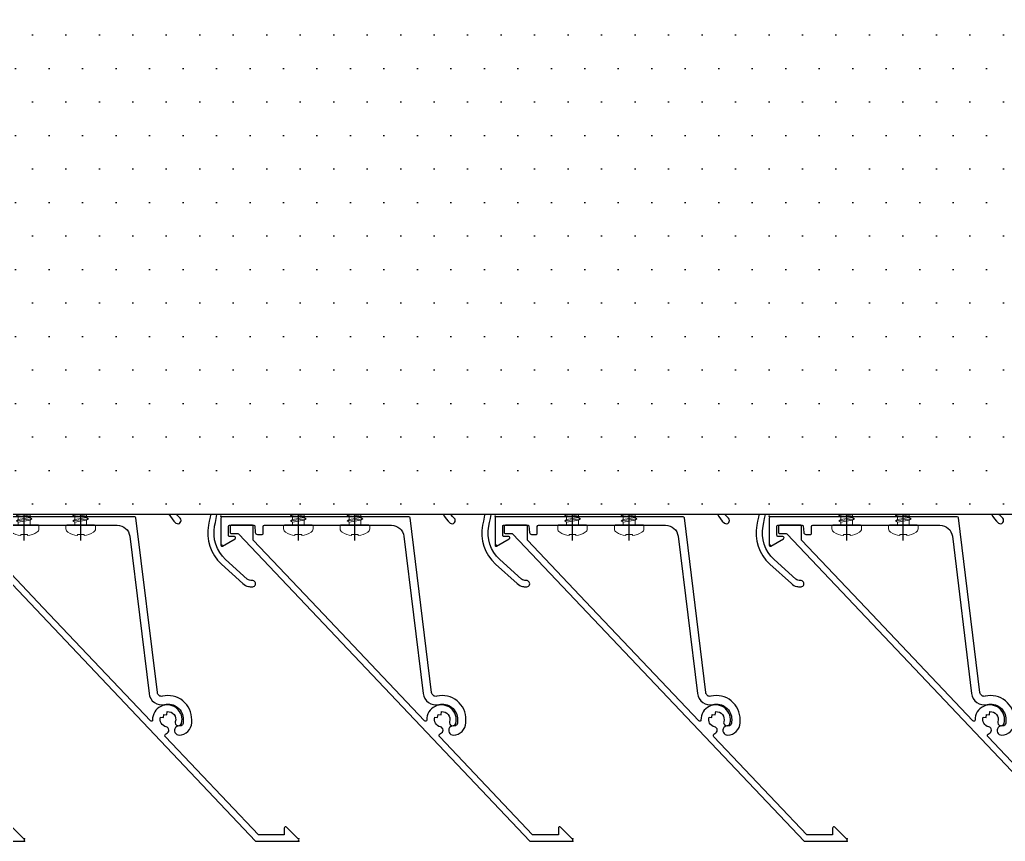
# Model space of a CAD drawing. Header units: millimetres. Extents: x 2519235 to 7246330, y 25937 to 201821.
# Drawn here: x 2752281.5 to 2752515.1, y 101893.1 to 102087.8 of the extents above; entities that cross this region are included whole.
import ezdxf

# ---------------------------------------------------------------- set-up
doc = ezdxf.new("R2010")
doc.units = ezdxf.units.MM
doc.set_wipeout_variables(frame=1)
doc.linetypes.add('CENTER', pattern=[50.800000000000004, 31.75, -6.35, 6.35, -6.35])
for name, color, linetype in [('010 - ASPG_ACCESSORIES_MAIN_COLOR_1', 7, 'Continuous'), ('010 - ASPG_EXTR_DEF_SUB', 7, 'Continuous'), ('010 - ASPG_EXTR_MAIN_COLOR_2', 7, 'Continuous'), ('010 - ASPG_FLASHING_HATCH_', 7, 'Continuous'), ('010 - ASPG_FLASHING_MAIN_COLOR_4', 7, 'Continuous'), ('010 - ASPG_FLASHING_WIPEOUT_', 7, 'Continuous'), ('010 - ASPG_FRAMING_MAIN_COLOR_2', 7, 'Continuous'), ('010 - ASPG_FRAMING_SUB_COLOR_2', 7, 'Continuous'), ('010 - ASPG_FRAMING_WIPEOUT_', 7, 'Continuous'), ('BOLT & SCREW', 7, 'Continuous'), ('Center Line', 7, 'CENTER')]:
    doc.layers.add(name, color=color, linetype=linetype)
doc.layers.add('12-GRID', color=7, linetype='CENTER', lineweight=13)
doc.layers.add('SCREW', color=7, linetype='Continuous', lineweight=5)

# ---------------------------------------------------------------- blocks, each defined once
blk = doc.blocks.new('PZG35-9D5')
at = {"layer": 'Center Line', "color": 7}
blk.add_line((1.4210854715202e-14, 3.733653355866409), (1.4210854715202e-14, -10.53404386090006), dxfattribs=at)
at = {"layer": 'SCREW', "color": 7}
for p, q in [((-1.399999999999963, 2.842170943040401e-14), (-1.399999999999963, -1.090192378864657)), ((1.399999999999991, 0), (1.399999999999991, -0.5901923788647139)), ((-1.850000000000009, -1.399999999999977), (1.850000000000037, -0.8999999999999773)), ((-1.850000000000009, -1.399999999999977), (-1.399999999999963, -1.090192378864685)), ((-1.850000000000009, -1.399999999999977), (-1.399999999999963, -1.709807621135297)), ((-1.850000000000009, -2.699999999999989), (1.850000000000037, -2.199999999999989)), ((-1.399999999999963, -1.090192378864685), (1.399999999999991, -0.5901923788646855)), ((-1.399999999999963, -1.709807621135297), (1.399999999999991, -1.209807621135297)), ((-1.399999999999963, -1.709807621135269), (-1.399999999999963, -2.390192378864697)), ((-1.399999999999963, -2.390192378864697), (1.399999999999991, -1.890192378864697)), ((1.850000000000037, -0.8999999999999773), (1.399999999999991, -0.5901923788646855)), ((1.850000000000037, -0.8999999999999773), (1.399999999999991, -1.209807621135297)), ((1.399999999999991, -1.209807621135269), (1.399999999999991, -1.890192378864725)), ((1.850000000000037, -2.199999999999989), (1.399999999999991, -1.890192378864697)), ((1.850000000000037, -2.199999999999989), (1.399999999999991, -2.509807621135309)), ((-1.850000000000009, -2.699999999999989), (-1.399999999999963, -2.390192378864697)), ((-1.850000000000009, -2.699999999999989), (-1.399999999999963, -3.009807621135309)), ((-1.850000000000009, -4), (-1.399999999999963, -3.690192378864708)), ((-1.850000000000009, -4), (-0.9911470940920566, -3.883938796498938)), ((-1.850000000000009, -4), (-1.399999999999963, -4.30980762113532)), ((-1.399999999999963, -3.009807621135309), (1.399999999999991, -2.509807621135309)), ((-1.399999999999963, -3.009807621135309), (-1.399999999999963, -3.690192378864708)), ((-1.399999999999963, -3.690192378864708), (-0.8446989986695002, -3.591031485769975)), ((-1.399999999999963, -4.30980762113532), (-1.184865735341859, -4.271390788160659)), ((-1.399999999999963, -4.309807621135349), (-1.399999999999963, -8.099999999999966)), ((0.5619885887190463, -3.339837273736322), (1.399999999999991, -3.190192378864708)), ((0.7141825614195483, -3.653488843051434), (1.850000000000037, -3.5)), ((0.7141825614195483, -3.932275020881832), (1.399999999999991, -3.80980762113532)), ((0.7141825614195483, -4.612659778611231), (1.399999999999991, -4.49019237886472)), ((1.399999999999991, -2.50980762113528), (1.399999999999991, -3.190192378864708)), ((1.850000000000037, -3.5), (1.399999999999991, -3.190192378864708)), ((1.850000000000037, -3.5), (1.399999999999991, -3.80980762113532)), ((1.399999999999991, -3.809807621135349), (1.399999999999991, -4.490192378864691)), ((1.850000000000037, -4.800000000000011), (1.399999999999991, -4.49019237886472)), ((0.7141825614195483, -4.953488843051389), (1.850000000000037, -4.800000000000011)), ((0.7141825614195483, -5.232275020881843), (1.399999999999991, -5.109807621135332)), ((1.850000000000037, -4.800000000000011), (1.399999999999991, -5.109807621135332)), ((1.399999999999991, -5.109807621135332), (1.399999999999991, -8.099999999999966)), ((1.4210854715202e-14, -9.5), (-1.399999999999963, -8.099999999999966)), ((1.4210854715202e-14, -9.5), (1.399999999999991, -8.099999999999966))]:
    blk.add_line(p, q, dxfattribs=at)
blk.add_lwpolyline([(1.4210854715202e-14, -9.5), (0.7141825614195483, -5.232275020881843), (0.7141825614195483, -3.600899293750615, 0.4176573264866609), (0.4106596181599826, -3.300919979679151, 0.1081021898226624), (-0.8446989986694433, -3.591031485769975), (-1.399999999999991, -4.701675652739141)], format="xyb", dxfattribs=at)
blk = doc.blocks.new('*U2951')
at = {"layer": 'SCREW', "color": 7}
blk.add_lwpolyline([(3.026373332565058, 1.780836269555209, 0.09905967801670053), (0.7999999999999687, 2.546427498927414), (0.7999999999999687, 2.274284095813357), (-0.800000000000054, 2.274284095813357), (-0.800000000000054, 2.546427498927414, 0.09905967801670058), (-3.026373332565143, 1.780836269555209, 0.2665876613401604), (-3.500000000000043, 0.9556546004010897), (-3.500000000000043, 0.1999999999999886, 0.4142135623730938), (-3.300000000000054, 0), (3.299999999999997, 0, 0.4142135623731049), (3.499999999999986, 0.1999999999999886), (3.499999999999957, 0.9556546004010897, 0.2665876613401604)], format="xyb", close=True, dxfattribs=at)
blk.add_blockref('PZG35-9D5', (-1.4210854715202e-14, 0), dxfattribs=at)
blk = doc.blocks.new('*U2950')
at = {"color": 7}
blk.add_point((0, 0), dxfattribs=at)
at = {"layer": '010 - ASPG_ACCESSORIES_MAIN_COLOR_1', "color": 7}
blk.add_lwpolyline([(-39.69999999902211, -0.5999999995172398, 0.4142135623731156), (-39.99999999883585, -0.8999999995638059), (-39.99999999883585, -7.366962144914214, 0.5773502691897371), (-39.65044321701862, -7.568778847059366), (-36.64260295056738, -5.832201459393036, 0.7673269879794871), (-36.78520590183325, -5.299999999645297), (-37.89999999874271, -5.299999999645297, -0.4142135623735732), (-38.19999999902211, -4.999999999656938), (-38.19999999902211, -2.799999999587089, -0.4142135623730951), (-37.99999999883585, -2.59999999951724), (-32.18326623388566, -2.59999999951724, -0.3888787318530097), (-31.98402729420923, -2.782568851142787), (-31.8474567013327, -4.343577870872468, 0.3888787318530089), (-31.34935935237445, -4.799999999528882), (-30.29999999911524, -4.799999999528882, 0.4142135623732408), (-29.99999999883585, -4.499999999540523), (-29.99999999883585, -2.899999999505599, -0.4142135623731785), (-29.69999999902211, -2.59999999951724), (0.4107479506637901, -2.59999999951724, -0.3789692262628873), (3.38851808081381, -5.235465979035143), (7.952927200356498, -42.5207682372482, 0.4465929586642906), (11.6177961837966, -45.07649022702281, -0.4898018444424612), (16.07846395508386, -48.68238816667036), (16.06490363762714, -49.36225294566866, -0.1824796859550777), (15.80227640201338, -50.01801436272836, -0.2679491924113072), (15.32539491611533, -50.16829426406803, 1.122114645179816), (15.09990952932276, -52.3421093734276, 0.4050039718497206), (18.0645059288945, -49.40213623346681), (18.07806624681689, -48.72227145435209, 0.4898054953707174), (11.15966573380865, -43.12966807454978, -0.4465970485362636), (9.938031048281118, -42.27776159492242), (4.866356541635469, -0.8481197821154633, 0.3641755342157969), (4.570876519894227, -0.5999999995172398)], format="xyb", close=True, dxfattribs=at)
at = {"layer": '010 - ASPG_EXTR_DEF_SUB', "color": 7}
for p in [(-39.99999999883585, -0.4999999995172402), (43.44495566345738, -76.89999999944341), (43.44495566345738, -77.49999999954052)]:
    blk.add_point(p, dxfattribs=at)
at = {"layer": '010 - ASPG_EXTR_MAIN_COLOR_2', "color": 7}
blk.add_lwpolyline([(11.37409105408005, -48.15170148877115), (11.47245816211216, -47.43577758665815), (12.17779493960552, -47.55667202338264), (12.29266474000178, -46.78670596401826, -0.5355375090189683), (14.1918134491425, -49.16870282323253, 0.9915718169393263), (15.66379558271728, -49.57599316951273, 1.157025413028558), (8.792231505503878, -48.77291728999153, -0.6885576205791355), (8.274611146422103, -48.98797988444021), (-17.14292736421339, -22.16859813180672), (-32.34153279638849, -6.131750148785431), (-32.34153279638849, -2.899999981694054, 0.4143115081626392), (-32.64163311407901, -2.59999999951724), (-37.54163311352022, -2.59999999951724, 0.4141156188887998), (-37.84153278893791, -2.899999981635847), (-37.84153278893791, -4.299999988411218, 0.4142135623731781), (-37.54153279098682, -4.599999986478724), (-35.98884801496752, -4.599999986478724, -0.205894629290155), (-35.77110154624097, -4.693635078269653), (33.22969053988345, -77.49999999954052), (43.14495566324331, -77.49999999954052, 0.6681786376628355), (43.35708769806661, -76.98786796536915), (40.5215537941549, -74.1523340573247, 0.6681786381757795), (40.00942175951786, -74.36446609156592), (40.00942175951786, -75.99999999802712), (33.87471885257401, -75.99999999802712), (11.86384030175395, -52.7751643466243, -0.5583539238224016), (12.08261241135187, -51.95244935475676, 0.7662751832817146), (12.03674733010121, -50.39291741001107, -0.4385828234445206), (10.70630855322815, -48.05207626283555)], format="xyb", close=True, dxfattribs=at)
at = {"layer": 'SCREW', "color": 7, "rotation": 180}
for p in [(-21.64901723782532, -2.499999999924694), (-8.237076249206439, -2.499999999924694)]:
    blk.add_blockref('*U2951', p, dxfattribs=at)
blk = doc.blocks.new('*U2114')
at = {"color": 7}
blk.add_wipeout([(689.9999999999989, 4.000000000482146), (60.00000000297587, 4.000000000000114), (60.00000000297587, 69.30000000000018), (689.9999999999989, 69.30000000048199)], dxfattribs=at).dxf.layer = '010 - ASPG_FRAMING_WIPEOUT_'
at = {"layer": '010 - ASPG_FRAMING_MAIN_COLOR_2', "color": 7}
blk.add_lwpolyline([(660.000000001164, 69.300000000482), (90.00000000181171, 69.3), (90.00000000181171, 6), (660.000000001164, 6.000000000481993)], close=True, dxfattribs=at)
at = {"layer": '010 - ASPG_FRAMING_SUB_COLOR_2', "color": 7}
for points in [[(689.9999999999999, 4.000000000481993), (60.00000000297587, 4), (60.00000000297587, 69.3), (689.9999999999999, 69.300000000482)], [(60.00000000297587, 2.000000000715772), (60.00000000297587, 4), (689.9999999999999, 4.000000000481993), (689.9999999999999, 2.000000001197765)]]:
    blk.add_lwpolyline(points, close=True, dxfattribs=at)
at = {"color": 7, "xscale": -1, "rotation": 180}
for p in [(295.0000000016298, 69.3), (360.0000000016298, 69.3), (425.0000000016298, 69.3), (490.0000000016298, 69.3), (555.0000000016298, 69.3)]:
    blk.add_blockref('*U2950', p, dxfattribs=at)
blk = doc.blocks.new('*U2952')
at = {"layer": '12-GRID', "color": 7, "linetype": 'CENTER'}
for p, q in [((5.684341886080801e-14, -6.200000000000029), (5.684341886080801e-14, 2.200000000000029)), ((-4.199999999999973, -2), (4.200000000000085, -2))]:
    blk.add_line(p, q, dxfattribs=at)
at = {"layer": 'BOLT & SCREW', "color": 7}
for p, q in [((-0.553537628269381, -1.771128018217196), (-1.767499999999847, -1.558125000000442)), ((-0.553537628269381, -2.228871981782805), (-1.767500000000483, -2.441875000000354)), ((-0.4577439635652332, -1.771128018217196), (-0.8837500000000146, -1.558125000000442)), ((-0.4577439635652332, -2.228871981782805), (-0.8837500000000146, -2.441875000000354)), ((-0.2288719817826677, -1.446462371730204), (-0.4418749999998197, -0.2325000000002947)), ((-0.2288719817826677, -1.542256036434869), (-0.4418749999998197, -1.116250000000048)), ((0.2288719817822642, -1.446462371730562), (0.4418749999996946, -0.2324999999999764)), ((0.2288719817822642, -1.542256036434869), (0.4418749999996946, -1.116250000000048)), ((0.4577439635647103, -1.771128018217196), (0.8837499999994917, -1.558125000000442)), ((0.4577439635647103, -2.228871981782805), (0.8837500000001283, -2.441874999999877)), ((0.5535376282692559, -1.771128018217196), (1.767500000000001, -1.558125000000124)), ((0.5535376282692559, -2.228871981782805), (1.767500000000001, -2.441874999999877)), ((-0.2288719817826677, -2.457743963565131), (-0.4418749999998197, -2.883750000000271)), ((-0.2288719817821107, -2.553537628269438), (-0.4418749999998197, -3.767500000000023)), ((0.4418749999996946, -2.883750000000271), (0.2288719817829008, -2.457743963565131)), ((0.2288719817829008, -2.553537628269438), (0.4418749999999732, -3.767500000000023))]:
    blk.add_line(p, q, dxfattribs=at)
for points in [[(-1.767500000000006, -1.558125000000442), (-0.8837500000001342, -1.558125000000442, 0.4142135623730394), (-0.4418749999998197, -1.116250000000048), (-0.4418749999998197, -0.2325000000002947), (0.4418749999996946, -0.2324999999999764), (0.4418749999996946, -1.116250000000048, 0.4142135623731505), (0.8837500000000089, -1.558125000000442), (1.76750000000012, -1.558125000000124), (1.76750000000012, -2.441874999999877), (0.8837500000000089, -2.441874999999877, 0.414213562373095), (0.4418749999996946, -2.883750000000271), (0.4418749999999732, -3.767500000000023), (-0.4418749999998197, -3.767500000000023), (-0.4418749999998197, -2.883750000000271, 0.4142135623730397), (-0.8837500000001342, -2.441875000000354), (-1.767500000000483, -2.441875000000354)], [(0.2288719817829008, -2.457743963565131, -0.414213562373095), (0.4577439635645909, -2.228871981782805), (0.5535376282692559, -2.228871981782805), (0.5535376282692559, -1.771128018217196), (0.4577439635645909, -1.771128018217196, -0.4142135623730951), (0.228871981782105, -1.542256036434869), (0.228871981782105, -1.446462371730562), (-0.2288719817826677, -1.446462371730204), (-0.2288719817826677, -1.542256036434869, -0.4142135623730951), (-0.4577439635649944, -1.771128018217196), (-0.553537628269381, -1.771128018217196), (-0.553537628269381, -2.228871981782805), (-0.4577439635649944, -2.228871981782805, -0.4142135623730951), (-0.2288719817826677, -2.457743963565131), (-0.2288719817822698, -2.553537628269438), (0.2288719817829008, -2.553537628269438)]]:
    blk.add_lwpolyline(points, format="xyb", close=True, dxfattribs=at)
blk.add_circle((5.684341886080801e-14, -2), 3.5, dxfattribs=at)
blk = doc.blocks.new('*U2203')
at = {"layer": '010 - ASPG_EXTR_DEF_SUB', "color": 7}
for p in [(260, -5.007905201637186e-11), (325, -6.259881502046483e-11), (390, -7.511857802455779e-11)]:
    blk.add_point(p, dxfattribs=at)
at = {"layer": '010 - ASPG_EXTR_MAIN_COLOR_2', "color": 7}
for points in [[(205.561955856625, 33.06505110460303, 0.07704788012868193), (238.7415275620297, 68.43644483826093, -0.2476739044870795), (238.9891886156984, 68.56714037138472), (240.9840893819928, 68.56714037138472, -0.04413111325910057), (241.4728248161264, 68.50458020230026, -0.1258462906385483), (243.9636769010685, 67.2064223819968, -0.09885145914925667), (244.8173400671221, 66.03380806536616, -0.2058282691334744), (244.7936664214358, 61.2046065111851, -0.1151163694662807), (241.3683241284452, 57.18072180574264, 0.822373071447778), (242.4550462905318, 56.10392398633731, 0.109184526549196), (246.1486009340733, 60.55948756887547, 0.2083234795678962), (246.1894268463366, 66.64026457504106, 0.1005277992320483), (244.9723091390915, 68.31671042177796, 0.1451157280627245), (241.2923091310076, 70.06714037144293), (225.7587749278173, 70.06714037144293, 0.4336592857269459), (225.4594267569482, 69.74737493509629), (225.8413778650574, 63.96271307500747, 0.0820690263538202), (225.8636512933299, 63.86745857030355, 0.7206537881255028), (227.3290865048766, 63.97254170037077, 0.07922428198988747), (227.3377835312858, 64.066616705232), (227.0687732263468, 68.14078645631407, -0.4336592857264138), (227.4679041211493, 68.56714037138472), (235.8611929877661, 68.56714037144293, -0.6073848710044985), (236.3521102210507, 67.62217621321061, -0.04582868044492008), (217.7838222887367, 45.76076047363195, -0.5604921351226578), (217.2875053561293, 45.88571992128591, 0.3178599151680848), (214.2119114198722, 48.23749049522185, 0.9532878111822051), (214.0820726789534, 46.71593409563384, -2.423003988231831), (212.2580695222132, 44.89173717542754, 0.9523147976297285), (210.7363446820527, 44.76348824841871, 0.3008214087947553), (212.8898747372441, 41.7552902543891, -0.5604921351218277), (212.9835184067488, 41.25212405501834, -0.01942473842078824), (203.6239250916988, 33.46052617052074, -0.5525007933269362)], [(458.5629085102119, 29.3849656624658, 0.03067395406819984), (443.4630128806457, 15.05729964547176, 0.4171002255848137), (444.114368729759, 5.272964205097779, 0.9355530918984264), (445.0966641549021, 6.406584819632954, -0.4344100119147308), (444.803354519885, 14.29476617477452, -0.01499848524836865), (451.9205648060888, 21.4545541918193, -0.7383485292466446)]]:
    blk.add_lwpolyline(points, format="xyb", dxfattribs=at)
for points in [[(290.7587749278173, 70.06714037143041, 0.4336592857269459), (290.4594267569482, 69.74737493508377), (290.8413778650574, 63.96271307499495, 0.0820690263538202), (290.8636512933299, 63.86745857029103, 0.7206537881255028), (292.3290865048766, 63.97254170035825, 0.07922428198988747), (292.3377835312858, 64.06661670521947), (292.0687732263468, 68.14078645630156, -0.4336592857264138), (292.4679041211493, 68.5671403713722), (300.8611929877661, 68.56714037143041, -0.6073848710044985), (301.3521102210507, 67.62217621319809, -0.04582868044492008), (282.7838222887367, 45.76076047361943, -0.5604921351226578), (282.2875053561293, 45.88571992127339, 0.3178599151680848), (279.2119114198722, 48.23749049520933, 0.9532878111822051), (279.0820726789534, 46.71593409562132, -2.423003988231831), (277.2580695222132, 44.89173717541502, 0.9523147976297285), (275.7363446820527, 44.76348824840619, 0.3008214087947553), (277.8898747372441, 41.75529025437658, -0.5604921351218277), (277.9835184067488, 41.25212405500582, -0.01942473842078824), (268.6239250916988, 33.46052617050822, -0.5525007933269362), (268.1474985848181, 33.63667257980791, 0.3444609008774969), (264.9894988052547, 36.29767865991101, 0.9520149233436535), (264.8615776561201, 34.77593409561899, -2.42318646531747), (263.0375749985687, 32.95193143771843, 0.9520149233867892), (261.5158304339275, 32.82401028887483, 0.2853998218446234), (263.4930240777321, 29.88851448271538, -0.5533776808031501), (263.5629085102119, 29.38496566250336, 0.03067395406819984), (248.4630128806457, 15.05729964550932, 0.4171002255848137), (249.114368729759, 5.272964205135338, 0.9355530918984264), (250.0966641549021, 6.406584819670513, -0.4344100119147308), (249.803354519885, 14.29476617481208, -0.01499848524836865), (256.9205648060888, 21.45455419185686, -0.7383485292466446), (259.917139344383, 19.76412730309761, 0.004917316774645771), (256.8066999851726, 4.803864106369417, 0.2636109069979271), (259.8802099335007, -4.460317215059206), (264.9957336951047, -9.084236264919184, 0.1258843890439943), (266.2677612504922, -9.753782964245204, 0.04427494949630078), (267.0895440597087, -9.866966023043517, 1.107654826573523), (267.1254592109472, -8.331805701592259, -0.2155958426847688), (266.0232266592793, -7.991025416929062), (260.8860520706512, -3.347536196283784, -0.2636109069978752), (258.2782254475169, 4.512981288550634, -0.004854851929905817), (261.34138361644, 19.25507699995882, 0.2339601468136614), (260.8154424866661, 21.95487343817598, -0.2408104543272742), (260.7103134100325, 24.9031081068178, -0.1041570884704408), (260.7846048693173, 25.00194829813785), (262.99301963998, 26.93374890858189, -0.2290212912668875), (265.7006792640314, 26.88725557021911, -0.3817208427142056), (270.2736195935868, 9.069098417538896, 0.9773819303748196), (271.6203112956136, 8.407760736366015, 0.3611050424324235), (267.4081621826626, 27.50327562553224, -0.4961260631527202), (267.4429225292988, 30.6881254174013, 0.003188108562510474), (269.0558096300811, 31.90200527414794, -0.00282652430436861), (270.561955856625, 33.06505110459051, 0.07704788012868193), (303.7415275620297, 68.4364448382484, -0.2476739044870795), (303.9891886156984, 68.5671403713722), (305.9840893819928, 68.5671403713722, -0.04413111325910057), (306.4728248161264, 68.50458020228774, -0.1258462906385483), (308.9636769010685, 67.20642238198428, -0.09885145914925667), (309.8173400671221, 66.03380806535364, -0.2058282691334744), (309.7936664214358, 61.20460651117259, -0.1151163694662807), (306.3683241284452, 57.18072180573012, 0.822373071447778), (307.4550462905318, 56.10392398632479, 0.109184526549196), (311.1486009340733, 60.55948756886295, 0.2083234795678962), (311.1894268463366, 66.64026457502854, 0.1005277992320483), (309.9723091390915, 68.31671042176544, 0.1451157280627245), (306.2923091310076, 70.06714037143041)], [(355.7587749278173, 70.06714037141789, 0.4336592857269459), (355.4594267569482, 69.74737493507125), (355.8413778650574, 63.96271307498243, 0.0820690263538202), (355.8636512933299, 63.86745857027852, 0.7206537881255028), (357.3290865048766, 63.97254170034573, 0.07922428198988747), (357.3377835312858, 64.06661670520695), (357.0687732263468, 68.14078645628904, -0.4336592857264138), (357.4679041211493, 68.56714037135968), (365.8611929877661, 68.56714037141789, -0.6073848710044985), (366.3521102210507, 67.62217621318557, -0.04582868044492008), (347.7838222887367, 45.76076047360691, -0.5604921351226578), (347.2875053561293, 45.88571992126087, 0.3178599151680848), (344.2119114198722, 48.23749049519681, 0.9532878111822051), (344.0820726789534, 46.7159340956088, -2.423003988231831), (342.2580695222132, 44.8917371754025, 0.9523147976297285), (340.7363446820527, 44.76348824839367, 0.3008214087947553), (342.8898747372441, 41.75529025436406, -0.5604921351218277), (342.9835184067488, 41.2521240549933, -0.01942473842078824), (333.6239250916988, 33.4605261704957, -0.5525007933269362), (333.1474985848181, 33.63667257979539, 0.3444609008774969), (329.9894988052547, 36.29767865989849, 0.9520149233436535), (329.8615776561201, 34.77593409560647, -2.42318646531747), (328.0375749985687, 32.95193143770591, 0.9520149233867892), (326.5158304339275, 32.82401028886231, 0.2853998218446234), (328.4930240777321, 29.88851448270286, -0.5533776808031501), (328.5629085102119, 29.38496566249084, 0.03067395406819984), (313.4630128806457, 15.0572996454968, 0.4171002255848137), (314.114368729759, 5.272964205122818, 0.9355530918984264), (315.0966641549021, 6.406584819657994, -0.4344100119147308), (314.803354519885, 14.29476617479956, -0.01499848524836865), (321.9205648060888, 21.45455419184434, -0.7383485292466446), (324.917139344383, 19.76412730308509, 0.004917316774645771), (321.8066999851726, 4.803864106356897, 0.2636109069979271), (324.8802099335007, -4.460317215071726), (329.9957336951047, -9.084236264931704, 0.1258843890439943), (331.2677612504922, -9.753782964257724, 0.04427494949630078), (332.0895440597087, -9.866966023056037, 1.107654826573523), (332.1254592109472, -8.331805701604779, -0.2155958426847688), (331.0232266592793, -7.991025416941582), (325.8860520706512, -3.347536196296304, -0.2636109069978752), (323.2782254475169, 4.512981288538114, -0.004854851929905817), (326.34138361644, 19.2550769999463, 0.2339601468136614), (325.8154424866661, 21.95487343816346, -0.2408104543272742), (325.7103134100325, 24.90310810680528, -0.1041570884704408), (325.7846048693173, 25.00194829812533), (327.99301963998, 26.93374890856937, -0.2290212912668875), (330.7006792640314, 26.88725557020659, -0.3817208427142056), (335.2736195935868, 9.069098417526376, 0.9773819303748196), (336.6203112956136, 8.407760736353495, 0.3611050424324235), (332.4081621826626, 27.50327562551972, -0.4961260631527202), (332.4429225292988, 30.68812541738878, 0.003188108562510474), (334.0558096300811, 31.90200527413542, -0.00282652430436861), (335.561955856625, 33.06505110457799, 0.07704788012868193), (368.7415275620297, 68.43644483823589, -0.2476739044870795), (368.9891886156984, 68.56714037135968), (370.9840893819928, 68.56714037135968, -0.04413111325910057), (371.4728248161264, 68.50458020227522, -0.1258462906385483), (373.9636769010685, 67.20642238197176, -0.09885145914925667), (374.8173400671221, 66.03380806534112, -0.2058282691334744), (374.7936664214358, 61.20460651116007, -0.1151163694662807), (371.3683241284452, 57.1807218057176, 0.822373071447778), (372.4550462905318, 56.10392398631227, 0.109184526549196), (376.1486009340733, 60.55948756885043, 0.2083234795678962), (376.1894268463366, 66.64026457501602, 0.1005277992320483), (374.9723091390915, 68.31671042175292, 0.1451157280627245), (371.2923091310076, 70.06714037141789)], [(420.7587749278173, 70.06714037140537, 0.4336592857269459), (420.4594267569482, 69.74737493505873), (420.8413778650574, 63.96271307496991, 0.0820690263538202), (420.8636512933299, 63.867458570266, 0.7206537881255028), (422.3290865048766, 63.97254170033321, 0.07922428198988747), (422.3377835312858, 64.06661670519443), (422.0687732263468, 68.14078645627652, -0.4336592857264138), (422.4679041211493, 68.56714037134716), (430.8611929877661, 68.56714037140537, -0.6073848710044985), (431.3521102210507, 67.62217621317305, -0.04582868044492008), (412.7838222887367, 45.76076047359439, -0.5604921351226578), (412.2875053561293, 45.88571992124835, 0.3178599151680848), (409.2119114198722, 48.23749049518429, 0.9532878111822051), (409.0820726789534, 46.71593409559628, -2.423003988231831), (407.2580695222132, 44.89173717538998, 0.9523147976297285), (405.7363446820527, 44.76348824838115, 0.3008214087947553), (407.8898747372441, 41.75529025435154, -0.5604921351218277), (407.9835184067488, 41.25212405498078, -0.01942473842078824), (398.6239250916988, 33.46052617048318, -0.5525007933269362), (398.1474985848181, 33.63667257978287, 0.3444609008774969), (394.9894988052547, 36.29767865988597, 0.9520149233436535), (394.8615776561201, 34.77593409559395, -2.42318646531747), (393.0375749985687, 32.95193143769339, 0.9520149233867892), (391.5158304339275, 32.82401028884979, 0.2853998218446234), (393.4930240777321, 29.88851448269034, -0.5533776808031501), (393.5629085102119, 29.38496566247832, 0.03067395406819984), (378.4630128806457, 15.05729964548428, 0.4171002255848137), (379.114368729759, 5.272964205110299, 0.9355530918984264), (380.0966641549021, 6.406584819645474, -0.4344100119147308), (379.803354519885, 14.29476617478704, -0.01499848524836865), (386.9205648060888, 21.45455419183182, -0.7383485292466446), (389.917139344383, 19.76412730307257, 0.004917316774645771), (386.8066999851726, 4.803864106344378, 0.2636109069979271), (389.8802099335007, -4.460317215084245), (394.9957336951047, -9.084236264944224, 0.1258843890439943), (396.2677612504922, -9.753782964270243, 0.04427494949630078), (397.0895440597087, -9.866966023068557, 1.107654826573523), (397.1254592109472, -8.331805701617299, -0.2155958426847688), (396.0232266592793, -7.991025416954102), (390.8860520706512, -3.347536196308823, -0.2636109069978752), (388.2782254475169, 4.512981288525594, -0.004854851929905817), (391.34138361644, 19.25507699993378, 0.2339601468136614), (390.8154424866661, 21.95487343815094, -0.2408104543272742), (390.7103134100325, 24.90310810679276, -0.1041570884704408), (390.7846048693173, 25.00194829811281), (392.99301963998, 26.93374890855685, -0.2290212912668875), (395.7006792640314, 26.88725557019407, -0.3817208427142056), (400.2736195935868, 9.069098417513857, 0.9773819303748196), (401.6203112956136, 8.407760736340975, 0.3611050424324235), (397.4081621826626, 27.5032756255072, -0.4961260631527202), (397.4429225292988, 30.68812541737626, 0.003188108562510474), (399.0558096300811, 31.9020052741229, -0.00282652430436861), (400.561955856625, 33.06505110456547, 0.07704788012868193), (433.7415275620297, 68.43644483822337, -0.2476739044870795), (433.9891886156984, 68.56714037134716), (435.9840893819928, 68.56714037134716, -0.04413111325910057), (436.4728248161264, 68.5045802022627, -0.1258462906385483), (438.9636769010685, 67.20642238195924, -0.09885145914925667), (439.8173400671221, 66.0338080653286, -0.2058282691334744), (439.7936664214358, 61.20460651114755, -0.1151163694662807), (436.3683241284452, 57.18072180570508, 0.822373071447778), (437.4550462905318, 56.10392398629975, 0.109184526549196), (441.1486009340733, 60.55948756883791, 0.2083234795678962), (441.1894268463366, 66.6402645750035, 0.1005277992320483), (439.9723091390915, 68.3167104217404, 0.1451157280627245), (436.2923091310076, 70.06714037140537)]]:
    blk.add_lwpolyline(points, format="xyb", close=True, dxfattribs=at)
at = {"color": 7, "rotation": 179.999999999989}
for p in [(214.0868637450039, 42.88714037139171), (279.0868637450039, 42.88714037137919), (344.0868637450039, 42.88714037136667), (409.0868637450039, 42.88714037135415), (264.8663687226363, 30.94714037137686), (329.8663687226363, 30.94714037136434), (394.8663687226363, 30.94714037135182)]:
    blk.add_blockref('*U2952', p, dxfattribs=at)
blk = doc.blocks.new('W-1-PP17-ENT1_REV02_20260416-153151_PP17_ENT1_ASPG_MAIN_UPPL')
at = {"color": 7, "xscale": -0.9999999999999998, "rotation": 179.9999999999999}
blk.add_blockref('*U2114', (17400, -16672.99999999907), dxfattribs=at)
at = {"color": 7}
blk.add_blockref('*U2203', (17525.23303785734, -16749.66696214402), dxfattribs=at)
blk = doc.blocks.new('*U2907')
at = {"color": 7}
blk.add_wipeout([(0, 69.29999999994811), (767.3000000020962, 69.29999999990036), (646.0000000023292, -52.00000000004502), (0, -51.999999999997044)], dxfattribs=at).dxf.layer = '010 - ASPG_FLASHING_WIPEOUT_'
at = {"layer": '010 - ASPG_FLASHING_HATCH_'}
h = blk.add_hatch(dxfattribs=at)
h.set_pattern_fill('DOTS', scale=0.1)
h.set_pattern_definition([(0, (0, 0), (3.96875, 7.9375), [0, -7.9375])])
h.paths.add_polyline_path([(-2.8421709430404e-14, 69.29999999999998), (767.3000000022746, 69.29999999995235), (646.0000000025075, -52.00000000004765), (3.155443620884047e-30, -52.00000000000001)])
at = {"layer": '010 - ASPG_FLASHING_MAIN_COLOR_4', "color": 7}
blk.add_lwpolyline([(-2.8421709430404e-14, 69.29999999999998), (767.3000000022746, 69.29999999995235), (646.0000000025075, -52.00000000004765), (3.155443620884047e-30, -52.00000000000001)], close=True, dxfattribs=at)
blk = doc.blocks.new('W-1-PP17-ENT1_REV03_20260621-000232_LOPF_FLASHING')
at = {"color": 7, "xscale": -1, "rotation": 180}
blk.add_blockref('*U2907', (17400, -16672.99999999907), dxfattribs=at)

msp = doc.modelspace()

# ---------------------------------------------------------------- block references
at = {"color": 7}
msp.add_blockref('W-1-PP17-ENT1_REV02_20260416-153151_PP17_ENT1_ASPG_MAIN_UPPL', (2734544.160699638, 118712.9420134598), dxfattribs=at)

# ---------------------------------------------------------------- next in the draw order: block references
msp.add_blockref('W-1-PP17-ENT1_REV03_20260621-000232_LOPF_FLASHING', (2734544.160699638, 118712.9420134598), dxfattribs=at)

doc.saveas('drawing.dxf')
